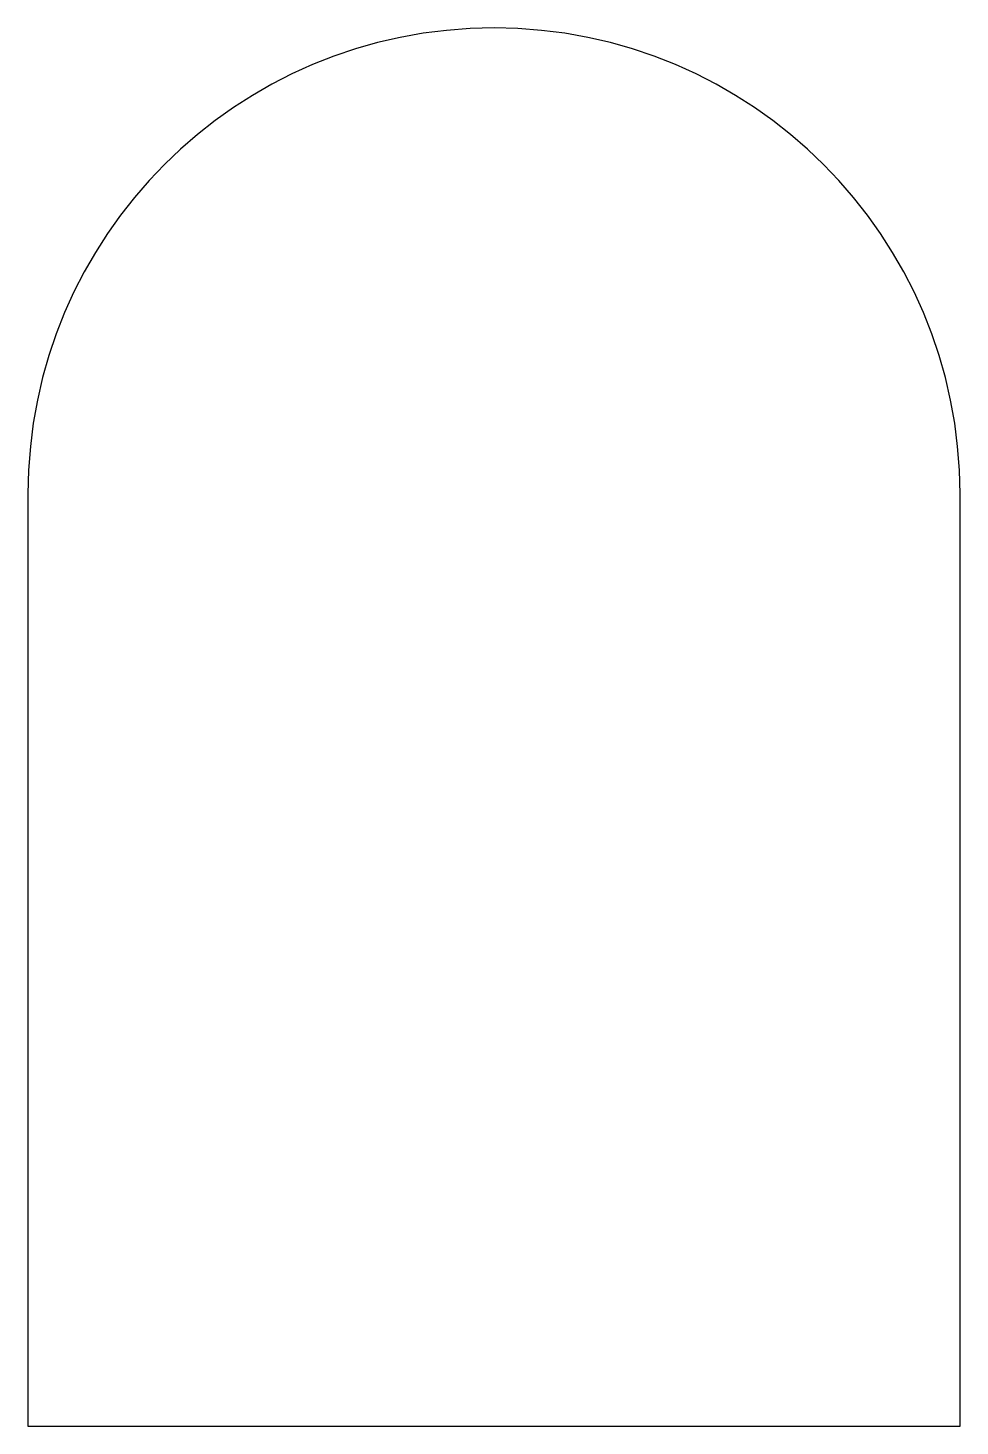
# Model space of a CAD drawing. Header units: millimetres. Extents: x 0 to 100, y 0 to 150.
import ezdxf

# ---------------------------------------------------------------- set-up
doc = ezdxf.new("R2010")
doc.units = ezdxf.units.MM

# ---------------------------------------------------------------- blocks, each defined once
blk = doc.blocks.new('BULGE-SQUARE')
at = {"layer": '1'}
blk.add_lwpolyline([(0, 0), (100, 0), (100, 100, 1), (0, 100)], format="xyb", close=True, dxfattribs=at)

msp = doc.modelspace()

# ---------------------------------------------------------------- block references
at = {"layer": '1'}
msp.add_blockref('BULGE-SQUARE', (0, 0), dxfattribs=at)

doc.saveas('drawing.dxf')
